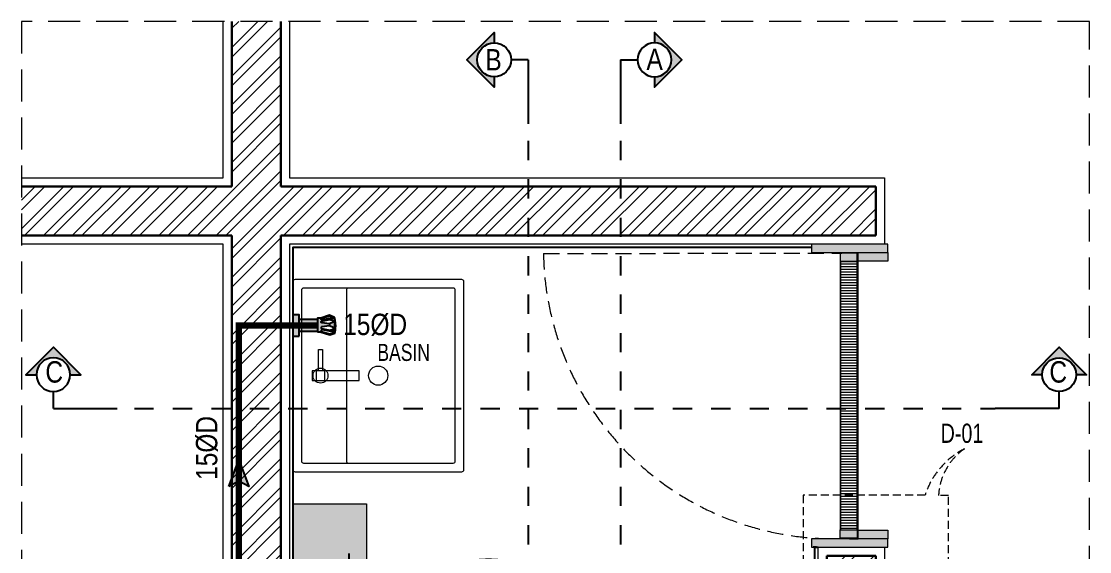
# Model space of a CAD drawing. Header units: inches. Extents: x 899679 to 12882928, y -3363313 to 527800.
# Drawn here: x 981452 to 983952, y 507841 to 509083 of the extents above; entities that cross this region are included whole.
import ezdxf
from ezdxf.enums import TextEntityAlignment as Align

# ---------------------------------------------------------------- set-up
doc = ezdxf.new("R2010")
doc.units = ezdxf.units.IN
doc.header["$LTSCALE"] = 150
for name, pattern in [('Dash', [6, 3, -3]), ('DASHED', [0.75, 0.5, -0.25]), ('HIDDEN', [0.375, 0.25, -0.125])]:
    doc.linetypes.add(name, pattern=pattern)
for name, color, linetype, lineweight in [('46', 46, 'Continuous', 5), ('COLUMN', 5, 'Continuous', 13), ('ELE', 6, 'Continuous', 25), ('ele02', 4, 'Continuous', 9), ('ele03', 147, 'Continuous', 5), ('g-cen-sym', 8, 'Continuous', 25), ('g-cent-sym', 8, 'Continuous', 15), ('g-dot', 8, 'HIDDEN', 9), ('g-ele-02', 8, 'Continuous', 9), ('g-ele-3', 8, 'Continuous', 0), ('g-ele02', 8, 'Continuous', 9), ('g-text', 8, 'Continuous', 9), ('P.FIXTURE-MSA', 8, 'Continuous', 5), ('P_Water Supply Downtake pipe', 3, 'Continuous', 25), ('PLASTER', 3, 'Continuous', 9), ('SHEET', 7, 'Continuous', 13), ('TILE', 8, 'Continuous', 13), ('WALL HATCH-MSA', 251, 'Continuous', 9), ('WALL-MSA', 32, 'Continuous', 30)]:
    doc.layers.add(name, color=color, linetype=linetype, lineweight=lineweight)
for name, color, linetype in [('g-sol250', 8, 'Continuous'), ('P_DOMESTIC GRAVITY PIPE', 3, 'Continuous'), ('P_SANITARY', 7, 'Continuous'), ('R.C.C HATCH-MSA', 250, 'Continuous'), ('TILE SECTION', 152, 'Continuous')]:
    doc.layers.add(name, color=color, linetype=linetype)
doc.styles.add('AR', font='swisscl.ttf')
doc.styles.add('ARIAL', font='swisscl.ttf')
doc.styles.add('arial unicode', font='swisscl.ttf', dxfattribs={"height": 165})
doc.styles.add('PLUMBING TEXT', font='ARIALN.TTF')
doc.styles.add('SWINS', font='swissc.ttf')
doc.dimstyles.new('25', dxfattribs={"dimtxt": 40, "dimasz": 18, "dimexe": 0, "dimexo": 0, "dimgap": 10, "dimtad": 1, "dimdec": 0, "dimzin": 3, "dimdsep": 46, "dimtxsty": 'ARIAL', "dimblk": 'ARCHTICK', "dimcen": 0, "dimclrd": 256, "dimclre": 256, "dimclrt": 256, "dimadec": 0, "dimazin": 0, "dimtfac": 1, "dimtdec": 0, "dimtmove": 1, "dimatfit": 0, "dimfxl": 1, "dimtolj": 1, "dimtzin": 0, "dimlwd": 18, "dimlwe": 5, "dimarcsym": 0})
pattern_1 = [(45, (-980970.6793692259, -530565.7590961446), (-33.67596045400933, 33.67596045400933), []), (45, (-980948.2287192259, -530565.7590961446), (-33.67596045400933, 33.67596045400933), [])]

# ---------------------------------------------------------------- blocks, each defined once
blk = doc.blocks.new('A$C90003454')
at = {"layer": '46'}
for points in [[(61, 43.86744019016623), (61, 83.86744019016623), (41, 83.86744019016623), (41, 43.86744019016623)], [(689, 83.86744019016623), (689, 43.86744019016623), (709, 43.86744019016623), (709, 83.86744019016623)]]:
    blk.add_hatch(color=256, dxfattribs=at).paths.add_polyline_path(points)
at = {"layer": 'g-sol250'}
h = blk.add_hatch(color=256, dxfattribs=at)
h.dxf.hatch_style = 1
h.paths.add_polyline_path([(60, -27.99999954551458), (40, -27.99999954574741), (40, 42.00000045448542), (60, 42.00000045448542)])
h.paths.add_polyline_path([(40, -27.99999954551458), (20, -27.99999954551458), (20, 151.0000004544854), (40, 151.0000004544854)])
h = blk.add_hatch(color=256, dxfattribs=at)
h.dxf.hatch_style = 1
h.paths.add_polyline_path([(710, -27.99999954551458), (690, -27.99999954574741), (690, 42.00000045448542), (710, 42.00000045448542)])
h.paths.add_polyline_path([(730, -27.99999954551458), (710, -27.99999954551458), (710, 151.000000454369), (730, 151.0000004546018)])
at = {"layer": 'g-dot', "linetype": 'HIDDEN'}
blk.add_lwpolyline([(708.0000086771324, 778.1736657531001), (709, 80.0014110840857)], dxfattribs=at)
blk.add_arc((718.4141859840602, 100.0001017961185), 678.2535204022481, 90.87977700367651, 182.8507157516612, dxfattribs=at)
at = {"layer": 'g-ele-02', "ltscale": 750}
for p, q in [((40, 42.00000045448542), (60, 42.00000045448542)), ((40, -27.99999954551458), (40, 38.13397134840488)), ((20, -27.99999954551458), (40, -27.99999954551458))]:
    blk.add_line(p, q, dxfattribs=at)
for points in [[(20, 151.0000004544854), (20, -27.99999954551458), (40, -27.99999954551458), (40, 151.0000004544854)], [(710, 151.0000004544854), (710, -27.99999954551458), (730, -27.99999954551458), (730, 151.0000004544854)], [(40, -27.99999954551458), (40, 42.00000045448542), (60, 42.00000045448542), (60, -27.99999954551458)], [(690, -27.99999954551458), (690, 42.00000045448542), (710, 42.00000045448542), (710, -27.99999954551458)]]:
    blk.add_lwpolyline(points, close=True, dxfattribs=at)
at = {"layer": 'g-ele-3'}
for p, q in [((40, 62.00000045448542), (40, 42.00000045448542)), ((40, 42.00000045448542), (690, 42.00000045448542))]:
    blk.add_line(p, q, dxfattribs=at)
at = {"layer": 'g-ele02'}
for p, q in [((41, 43.86744019016623), (41, 83.86744019016623)), ((41, 83.86744019016623), (61, 83.86744019016623)), ((689, 83.86744019016623), (61, 83.86744019016623)), ((61, 83.86744019016623), (61, 43.86744019016623)), ((689, 82.86744019016623), (61, 82.86744019016623)), ((61, 43.86744019016623), (41, 43.86744019016623)), ((689, 44.86744019016623), (61, 44.86744019016623)), ((689, 43.86744019016623), (61, 43.86744019016623))]:
    blk.add_line(p, q, dxfattribs=at)
blk.add_lwpolyline([(689, 43.86744019016623), (709, 43.86744019016623), (709, 83.86744019016623), (689, 83.86744019016623)], close=True, dxfattribs=at)
at = {"layer": 'TILE'}
for p, q in [((63.95024102553725, 44.86744019016623, 0.0001237426053477542), (63.95024102553725, 82.86744019016623, 0.0001237426053477542)), ((70.20024102553725, 44.86744019016623, 0.0001237426053477542), (70.20024102553725, 82.86744019016623, 0.0001237426053477542)), ((76.45024102553725, 44.86744019016623, 0.0001237426053477542), (76.45024102553725, 82.86744019016623, 0.0001237426053477542)), ((82.70024107769132, 44.86744019016623, 0.0001237426053477542), (82.70024107769132, 82.86744019016623, 0.0001237426053477542)), ((88.95024107769132, 44.86744019016623, 0.0001237426053477542), (88.95024107769132, 82.86744019016623, 0.0001237426053477542)), ((95.20024107769132, 44.86744019016623, 0.0001237426053477542), (95.20024107769132, 82.86744019016623, 0.0001237426053477542)), ((101.4502410776913, 44.86744019016623, 0.0001237426053477542), (101.4502410776913, 82.86744019016623, 0.0001237426053477542)), ((107.7002410776913, 44.86744019016623, 0.0001237426053477542), (107.7002410776913, 82.86744019016623, 0.0001237426053477542)), ((113.9502410776913, 44.86744019016623, 0.0001237426053477542), (113.9502410776913, 82.86744019016623, 0.0001237426053477542)), ((120.2002410776913, 44.86744019016623, 0.0001237426053477542), (120.2002410776913, 82.86744019016623, 0.0001237426053477542)), ((126.4502410776913, 44.86744019016623, 0.0001237426053477542), (126.4502410776913, 82.86744019016623, 0.0001237426053477542)), ((132.7002410776913, 44.86744019016623, 0.0001237426053477542), (132.7002410776913, 82.86744019016623, 0.0001237426053477542)), ((138.9502410776913, 44.86744019016623, 0.0001237426053477542), (138.9502410776913, 82.86744019016623, 0.0001237426053477542)), ((145.2002410776913, 44.86744019016623, 0.0001237426053477542), (145.2002410776913, 82.86744019016623, 0.0001237426053477542)), ((151.4502410776913, 44.86744019016623, 0.0001237426053477542), (151.4502410776913, 82.86744019016623, 0.0001237426053477542)), ((157.7002410776913, 44.86744019016623, 0.0001237426053477542), (157.7002410776913, 82.86744019016623, 0.0001237426053477542)), ((163.9502410776913, 44.86744019016623, 0.0001237426053477542), (163.9502410776913, 82.86744019016623, 0.0001237426053477542)), ((170.2002410776913, 44.86744019016623, 0.0001237426053477542), (170.2002410776913, 82.86744019016623, 0.0001237426053477542)), ((176.4502410776913, 44.86744019016623, 0.0001237426053477542), (176.4502410776913, 82.86744019016623, 0.0001237426053477542)), ((182.7002410776913, 44.86744019016623, 0.0001237426053477542), (182.7002410776913, 82.86744019016623, 0.0001237426053477542)), ((188.9502410776913, 44.86744019016623, 0.0001237426053477542), (188.9502410776913, 82.86744019016623, 0.0001237426053477542)), ((195.2002410776913, 44.86744019016623, 0.0001237426053477542), (195.2002410776913, 82.86744019016623, 0.0001237426053477542)), ((201.4502410776913, 44.86744019016623, 0.0001237426053477542), (201.4502410776913, 82.86744019016623, 0.0001237426053477542)), ((207.7002410776913, 44.86744019016623, 0.0001237426053477542), (207.7002410776913, 82.86744019016623, 0.0001237426053477542)), ((213.9502410776913, 44.86744019016623, 0.0001237426053477542), (213.9502410776913, 82.86744019016623, 0.0001237426053477542)), ((220.2002410776913, 44.86744019016623, 0.0001237426053477542), (220.2002410776913, 82.86744019016623, 0.0001237426053477542)), ((226.4502410776913, 44.86744019016623, 0.0001237426053477542), (226.4502410776913, 82.86744019016623, 0.0001237426053477542)), ((232.7002410776913, 44.86744019016623, 0.0001237426053477542), (232.7002410776913, 82.86744019016623, 0.0001237426053477542)), ((238.9502410776913, 44.86744019016623, 0.0001237426053477542), (238.9502410776913, 82.86744019016623, 0.0001237426053477542)), ((245.2002410776913, 44.86744019016623, 0.0001237426053477542), (245.2002410776913, 82.86744019016623, 0.0001237426053477542)), ((245.2002410776913, 44.86744019016623, 0.0001237426053477542), (245.2002410776913, 82.86744019016623, 0.0001237426053477542)), ((251.4502410776913, 44.86744019016623, 0.0001237426053477542), (251.4502410776913, 82.86744019016623, 0.0001237426053477542)), ((251.4502410776913, 44.86744019016623, 0.0001237426053477542), (251.4502410776913, 82.86744019016623, 0.0001237426053477542)), ((257.7002410776913, 44.86744019016623, 0.0001237426053477542), (257.7002410776913, 82.86744019016623, 0.0001237426053477542)), ((257.7002410776913, 44.86744019016623, 0.0001237426053477542), (257.7002410776913, 82.86744019016623, 0.0001237426053477542)), ((263.9502410776913, 44.86744019016623, 0.0001237426053477542), (263.9502410776913, 82.86744019016623, 0.0001237426053477542)), ((263.9502410776913, 44.86744019016623, 0.0001237426053477542), (263.9502410776913, 82.86744019016623, 0.0001237426053477542)), ((270.2002410776913, 44.86744019016623, 0.0001237426053477542), (270.2002410776913, 82.86744019016623, 0.0001237426053477542)), ((270.2002410776913, 44.86744019016623, 0.0001237426053477542), (270.2002410776913, 82.86744019016623, 0.0001237426053477542)), ((276.4502410776913, 44.86744019016623, 0.0001237426053477542), (276.4502410776913, 82.86744019016623, 0.0001237426053477542)), ((276.4502410776913, 44.86744019016623, 0.0001237426053477542), (276.4502410776913, 82.86744019016623, 0.0001237426053477542)), ((282.7002410776913, 44.86744019016623, 0.0001237426053477542), (282.7002410776913, 82.86744019016623, 0.0001237426053477542)), ((282.7002410776913, 44.86744019016623, 0.0001237426053477542), (282.7002410776913, 82.86744019016623, 0.0001237426053477542)), ((288.9502410776913, 44.86744019016623, 0.0001237426053477542), (288.9502410776913, 82.86744019016623, 0.0001237426053477542)), ((288.9502410776913, 44.86744019016623, 0.0001237426053477542), (288.9502410776913, 82.86744019016623, 0.0001237426053477542)), ((295.2002410776913, 44.86744019016623, 0.0001237426053477542), (295.2002410776913, 82.86744019016623, 0.0001237426053477542)), ((301.4502410776913, 44.86744019016623, 0.0001237426053477542), (301.4502410776913, 82.86744019016623, 0.0001237426053477542)), ((307.7002410776913, 44.86744019016623, 0.0001237426053477542), (307.7002410776913, 82.86744019016623, 0.0001237426053477542)), ((313.9502410776913, 44.86744019016623, 0.0001237426053477542), (313.9502410776913, 82.86744019016623, 0.0001237426053477542)), ((320.2002410776913, 44.86744019016623, 0.0001237426053477542), (320.2002410776913, 82.86744019016623, 0.0001237426053477542)), ((326.4502410776913, 44.86744019016623, 0.0001237426053477542), (326.4502410776913, 82.86744019016623, 0.0001237426053477542)), ((332.7002410776913, 44.86744019016623, 0.0001237426053477542), (332.7002410776913, 82.86744019016623, 0.0001237426053477542)), ((338.9502410776913, 44.86744019016623, 0.0001237426053477542), (338.9502410776913, 82.86744019016623, 0.0001237426053477542)), ((338.9502410255373, 44.86744019016623, 0.0001237426053477542), (338.9502410255373, 82.86744019016623, 0.0001237426053477542)), ((345.2002410776913, 44.86744019016623, 0.0001237426053477542), (345.2002410776913, 82.86744019016623, 0.0001237426053477542)), ((351.4502410776913, 44.86744019016623, 0.0001237426053477542), (351.4502410776913, 82.86744019016623, 0.0001237426053477542)), ((357.7002410776913, 44.86744019016623, 0.0001237426053477542), (357.7002410776913, 82.86744019016623, 0.0001237426053477542)), ((363.9502410776913, 44.86744019016623, 0.0001237426053477542), (363.9502410776913, 82.86744019016623, 0.0001237426053477542)), ((370.2002410776913, 44.86744019016623, 0.0001237426053477542), (370.2002410776913, 82.86744019016623, 0.0001237426053477542)), ((376.4502410776913, 44.86744019016623, 0.0001237426053477542), (376.4502410776913, 82.86744019016623, 0.0001237426053477542)), ((382.7002410776913, 44.86744019016623, 0.0001237426053477542), (382.7002410776913, 82.86744019016623, 0.0001237426053477542)), ((388.9502410776913, 44.86744019016623, 0.0001237426053477542), (388.9502410776913, 82.86744019016623, 0.0001237426053477542)), ((395.2002410776913, 44.86744019016623, 0.0001237426053477542), (395.2002410776913, 82.86744019016623, 0.0001237426053477542)), ((401.4502410776913, 44.86744019016623, 0.0001237426053477542), (401.4502410776913, 82.86744019016623, 0.0001237426053477542)), ((407.7002410776913, 44.86744019016623, 0.0001237426053477542), (407.7002410776913, 82.86744019016623, 0.0001237426053477542)), ((413.9502410776913, 44.86744019016623, 0.0001237426053477542), (413.9502410776913, 82.86744019016623, 0.0001237426053477542)), ((420.2002410776913, 44.86744019016623, 0.0001237426053477542), (420.2002410776913, 82.86744019016623, 0.0001237426053477542)), ((426.4502410776913, 44.86744019016623, 0.0001237426053477542), (426.4502410776913, 82.86744019016623, 0.0001237426053477542)), ((432.7002410776913, 44.86744019016623, 0.0001237426053477542), (432.7002410776913, 82.86744019016623, 0.0001237426053477542)), ((438.9502410776913, 44.86744019016623, 0.0001237426053477542), (438.9502410776913, 82.86744019016623, 0.0001237426053477542)), ((445.2002410776913, 44.86744019016623, 0.0001237426053477542), (445.2002410776913, 82.86744019016623, 0.0001237426053477542)), ((451.4502410776913, 44.86744019016623, 0.0001237426053477542), (451.4502410776913, 82.86744019016623, 0.0001237426053477542)), ((457.7002410776913, 44.86744019016623, 0.0001237426053477542), (457.7002410776913, 82.86744019016623, 0.0001237426053477542)), ((463.9502410776913, 44.86744019016623, 0.0001237426053477542), (463.9502410776913, 82.86744019016623, 0.0001237426053477542)), ((470.2002410776913, 44.86744019016623, 0.0001237426053477542), (470.2002410776913, 82.86744019016623, 0.0001237426053477542)), ((476.4502410776913, 44.86744019016623, 0.0001237426053477542), (476.4502410776913, 82.86744019016623, 0.0001237426053477542)), ((482.7002410776913, 44.86744019016623, 0.0001237426053477542), (482.7002410776913, 82.86744019016623, 0.0001237426053477542)), ((482.7002410888672, 44.86744019016623, 0.0001237426053477542), (482.7002410888672, 82.86744019016623, 0.0001237426053477542)), ((488.9502410776913, 44.86744019016623, 0.0001237426053477542), (488.9502410776913, 82.86744019016623, 0.0001237426053477542)), ((488.9502410888672, 44.86744019016623, 0.0001237426053477542), (488.9502410888672, 82.86744019016623, 0.0001237426053477542)), ((495.2002410776913, 44.86744019016623, 0.0001237426053477542), (495.2002410776913, 82.86744019016623, 0.0001237426053477542)), ((495.2002410888672, 44.86744019016623, 0.0001237426053477542), (495.2002410888672, 82.86744019016623, 0.0001237426053477542)), ((501.4502410776913, 44.86744019016623, 0.0001237426053477542), (501.4502410776913, 82.86744019016623, 0.0001237426053477542)), ((501.4502410888672, 44.86744019016623, 0.0001237426053477542), (501.4502410888672, 82.86744019016623, 0.0001237426053477542)), ((507.7002410776913, 44.86744019016623, 0.0001237426053477542), (507.7002410776913, 82.86744019016623, 0.0001237426053477542)), ((507.7002410888672, 44.86744019016623, 0.0001237426053477542), (507.7002410888672, 82.86744019016623, 0.0001237426053477542)), ((513.9502410776913, 44.86744019016623, 0.0001237426053477542), (513.9502410776913, 82.86744019016623, 0.0001237426053477542)), ((513.9502410888672, 44.86744019016623, 0.0001237426053477542), (513.9502410888672, 82.86744019016623, 0.0001237426053477542)), ((520.2002410776913, 44.86744019016623, 0.0001237426053477542), (520.2002410776913, 82.86744019016623, 0.0001237426053477542)), ((520.2002410888672, 44.86744019016623, 0.0001237426053477542), (520.2002410888672, 82.86744019016623, 0.0001237426053477542)), ((526.4502410776913, 44.86744019016623, 0.0001237426053477542), (526.4502410776913, 82.86744019016623, 0.0001237426053477542)), ((526.4502410888672, 44.86744019016623, 0.0001237426053477542), (526.4502410888672, 82.86744019016623, 0.0001237426053477542)), ((532.7002410888672, 44.86744019016623, 0.0001237426053477542), (532.7002410888672, 82.86744019016623, 0.0001237426053477542)), ((538.9502410888672, 44.86744019016623, 0.0001237426053477542), (538.9502410888672, 82.86744019016623, 0.0001237426053477542)), ((545.2002410888672, 44.86744019016623, 0.0001237426053477542), (545.2002410888672, 82.86744019016623, 0.0001237426053477542)), ((551.4502410888672, 44.86744019016623, 0.0001237426053477542), (551.4502410888672, 82.86744019016623, 0.0001237426053477542)), ((557.7002410888672, 44.86744019016623, 0.0001237426053477542), (557.7002410888672, 82.86744019016623, 0.0001237426053477542)), ((563.9502410888672, 44.86744019016623, 0.0001237426053477542), (563.9502410888672, 82.86744019016623, 0.0001237426053477542)), ((570.2002410888672, 44.86744019016623, 0.0001237426053477542), (570.2002410888672, 82.86744019016623, 0.0001237426053477542)), ((576.4502410888672, 44.86744019016623, 0.0001237426053477542), (576.4502410888672, 82.86744019016623, 0.0001237426053477542)), ((582.7002410888672, 44.86744019016623, 0.0001237426053477542), (582.7002410888672, 82.86744019016623, 0.0001237426053477542)), ((588.9502410888672, 44.86744019016623, 0.0001237426053477542), (588.9502410888672, 82.86744019016623, 0.0001237426053477542)), ((595.2002410888672, 44.86744019016623, 0.0001237426053477542), (595.2002410888672, 82.86744019016623, 0.0001237426053477542)), ((601.4502410888672, 44.86744019016623, 0.0001237426053477542), (601.4502410888672, 82.86744019016623, 0.0001237426053477542)), ((607.7002410888672, 44.86744019016623, 0.0001237426053477542), (607.7002410888672, 82.86744019016623, 0.0001237426053477542)), ((613.9502410888672, 44.86744019016623, 0.0001237426053477542), (613.9502410888672, 82.86744019016623, 0.0001237426053477542)), ((620.2002410888672, 44.86744019016623, 0.0001237426053477542), (620.2002410888672, 82.86744019016623, 0.0001237426053477542)), ((626.4502410888672, 44.86744019016623, 0.0001237426053477542), (626.4502410888672, 82.86744019016623, 0.0001237426053477542)), ((632.7002410888672, 44.86744019016623, 0.0001237426053477542), (632.7002410888672, 82.86744019016623, 0.0001237426053477542)), ((638.9502410888672, 44.86744019016623, 0.0001237426053477542), (638.9502410888672, 82.86744019016623, 0.0001237426053477542)), ((645.2002410888672, 44.86744019016623, 0.0001237426053477542), (645.2002410888672, 82.86744019016623)), ((651.4502410888672, 44.86744019016623, 0.0001237426053477542), (651.4502410888672, 82.86744019016623, 0.0001237426053477542)), ((657.7002410888672, 44.86744019016623, 0.0001237426053477542), (657.7002410888672, 82.86744019016623, 0.0001237426053477542)), ((663.9502410888672, 44.86744019016623, 0.0001237426053477542), (663.9502410888672, 82.86744019016623, 0.0001237426053477542)), ((670.2002410888672, 44.86744019016623, 0.0001237426053477542), (670.2002410888672, 82.86744019016623, 0.0001237426053477542)), ((676.4502410888672, 44.86744019016623, 0.0001237426053477542), (676.4502410888672, 82.86744019016623, 0.0001237426053477542)), ((682.7002410888672, 44.86744019016623, 0.0001237426053477542), (682.7002410888672, 82.86744019016623, 0.0001237426053477542)), ((688.9502410888672, 44.86744019016623, 0.0001237426053477542), (688.9502410888672, 82.86744019016623, 0.0001237426053477542))]:
    blk.add_line(p, q, dxfattribs=at)
at = {"layer": 'TILE SECTION'}
blk.add_line((19.99999997019768, 139.0000004544854, 1.390123540723209e-07), (19.99999997019768, 147.0000004544854, 1.76020270359345e-07), dxfattribs=at)
blk.add_lwpolyline([(28, -27.99999954551458), (28, -28)], dxfattribs=at)
blk = doc.blocks.new('A$Cd9974d17')
at = {"elevation": -2.990973136893025e-06}
blk.add_lwpolyline([(14.51018306124024, -125), (139.5101830612402, -125), (139.5101830612402, 0), (14.51018306124024, 0)], close=True, dxfattribs=at)
blk.add_circle((77.01018305378966, -62.50000000372529, -3.011486838741326e-06), 50)
blk = doc.blocks.new('ewc')
at = {"linetype": 'Continuous'}
for p, q in [((6.000000000021826, 101.599999135622), (158.4000000000451, 152.3999991355522)), ((6.000000000021826, 24.57502629797091), (6.000000000021826, 101.599999135622)), ((158.4000000000451, 101.599999135622), (158.4000000000451, -101.6000008644478)), ((6.000000000021826, -101.6000008644478), (6.000000000021826, -24.57502391314483)), ((6.000000000021826, -101.6000008644478), (158.4000000000451, -152.4000008643779))]:
    blk.add_line(p, q, dxfattribs=at)
for points in [[(14.69999999997526, -15.87502045519068), (2.18279e-11, -30.5750262979127), (2.18279e-11, 30.57502629797091), (14.69999999997526, 15.87502629801747)], [(14.69999999997526, 9.524999135552207), (35.09999999999855, 9.524999135552207), (35.09999999999855, -9.52500086449436), (14.69999999997526, -9.52500086449436)]]:
    blk.add_lwpolyline(points, close=True, dxfattribs=at)
for centre, radius, start, end in [((334.6003760970416, -151.6075776776415), 351.3777508359386, 30.46294972132546, 120.0965059132994), ((350.166366009762, -145.4049900448299), 312.7060038516717, 39.84628294043039, 127.8249367280076), ((532.3713892993037, -8.644419722e-07), 79.81336324384073, 316.4848892072429, 43.51511079275708), ((539.3991887490483, 0.0005310428678058), 101.6, 344.8605283250158, 15.13947077070725), ((334.6003760970416, 151.607575948874), 351.3777508359386, 239.9034940867005, 329.5370502786747), ((350.166366009762, 145.4049883160623), 312.7060038516717, 232.1750632719923, 320.1537170595696)]:
    blk.add_arc(centre, radius, start, end, dxfattribs=at)
blk = doc.blocks.new('TAP-1')
for p, q in [((9.525013580918312, -44.44999999995343), (28.57501366082579, -44.44999999995343)), ((28.57501366082579, -44.44999999995343), (28.57501366082579, -50.80000000004657)), ((9.525013580918312, -50.80000000004657), (28.57501366082579, -50.80000000004657))]:
    blk.add_line(p, q)
for points in [[(-9.52499020472169, -25.40001328103244), (-34.92501358129084, 0), (34.92501358129084, 0), (9.525013580918312, -25.40002716239542)], [(-9.524986418895423, -44.44999999995343), (-28.5749864988029, -44.44999999995343), (-28.5749864988029, -50.80000000004657), (-9.524986418895423, -50.80000000004657)]]:
    blk.add_lwpolyline(points)
blk.add_lwpolyline([(9.525013580918312, -25.40000000002328), (9.525013580918312, -50.80000000004657), (-9.524986418895423, -50.80000000004657), (-9.524986418895423, -25.40000000002328)], close=True)
blk = doc.blocks.new('G$CDDA0B9F1')
for p, q in [((-400, 220), (-400, -220)), ((-5, 225), (-395, 225)), ((-130, 205), (-375, 205)), ((-25, 205), (-130, 205)), ((0, -220), (0, 220)), ((-380, 200), (-380, -200)), ((-125, -200), (-125, 200)), ((-20, -200), (-20, 200)), ((-395, -225), (-5, -225)), ((-375, -205), (-130, -205)), ((-130, -205), (-25, -205))]:
    blk.add_line(p, q)
at = {"elevation": 0.003664417343984999}
blk.add_lwpolyline([(-155.0000000372529, -11.39126687496901), (-44.9999999627471, -11.39126687496901), (-44.9999999627471, 11.39126687124372), (-155.0000000372529, 11.39126687124372)], close=True, dxfattribs=at)
for points in [[(-74.49908548593521, -11.39230860024691), (-54.49908552318811, -11.39230860024691), (-54.49908552318811, 11.39022514596581), (-74.49908548593521, 11.39022514596581)], [(-59.49908550456166, -11.39230860024691), (-59.49908550456166, -61.39230860024691), (-69.49908550456166, -61.39230860024691), (-69.49908550456166, -11.39230860024691)]]:
    blk.add_lwpolyline(points, close=True)
for centre, radius in [((-199.5, 0), 22.5), ((-64.5, 0), 17.5)]:
    blk.add_circle(centre, radius)
for centre, radius, start, end in [((-394.9999999999999, 220.0000000002327), 5.000000000000085, 90.00000000000131, 179.999999999999), ((-5, 220.0000000002328), 5, 0, 90), ((-374.9999999999999, 200.0000000002327), 5.000000000000085, 90.00000000000131, 179.999999999999), ((-130, 200.0000000002328), 5, 0, 90), ((-25, 200.0000000002328), 5, 0, 90), ((-375.0000000000001, -200.0000000000001), 4.999999999999943, 179.9999999999993, 270.0000000000007), ((-130, -200), 5, 270, 0), ((-25, -200), 5, 270, 0), ((-395.0000000000001, -220.0000000000001), 4.999999999999943, 179.9999999999993, 270.0000000000007), ((-5, -220), 5, 270, 0)]:
    blk.add_arc(centre, radius, start, end)
blk = doc.blocks.new('A$C9f60bd39')
for p, q in [((-25.00005471240729, 99.99999316036701), (-62.28428161423653, 159.5359041057527)), ((60.56100777816027, 159.7277266159654), (25.00002735946327, 99.99999316036701)), ((25.00002735946327, 99.99999316036701), (-25.00005471240729, 99.99999316036701)), ((12.50000684056431, 99.99999316036701), (-12.50003419537097, 99.99999316036701))]:
    blk.add_line(p, q)
blk.add_lwpolyline([(-12.50003419537097, 99.99999316036701), (-12.50002051796764, 0), (12.50002051796764, 0), (12.50000684056431, 99.99999316036701)], close=True)
blk.add_arc((-0.7608264302834868, 95.07164785638452), 89.11103114370214, 46.51608762641337, 133.6628466995608)
blk = doc.blocks.new('sec')
at = {"layer": 'g-cen-sym'}
h = blk.add_hatch(color=256, dxfattribs=at)
h.paths.add_polyline_path([(2.73e-14, 537.5273218287452), (-107.956475941309, 429.5708458874361), (-107.956475941309, 399.1607016395453, -0.2062306983916904), (2.730000000001706e-14, 445.6665243379758, -0.4142135623730596), (148.5555081145527, 297.1110162260618), (240.4163056053222, 297.1110162260618)])
h.paths.add_polyline_path([(-107.956475941309, 399.1607016395454), (-107.956475941309, 429.5708458874361), (-138.1869732997017, 399.3403485290693), (-138.1869732997017, 351.6371512499004, -0.09565303018648871)])
h.paths.add_polyline_path([(-138.1869732997017, 399.3403485290693), (-168.4174706606815, 369.1098511680636), (-168.4174706606815, 297.1110162260618), (-148.5555081119139, 297.1110162260618, -0.09423427136048851), (-138.1869732997017, 351.6371512499004)])
h.paths.add_polyline_path([(-168.4174706580426, 369.1098511680636), (-204.6941080129084, 332.8332138158367), (-204.6941080129084, 297.1110162260618), (-168.4174706606815, 297.1110162260618)])
h.paths.add_polyline_path([(-204.6941080129084, 332.8332138158367), (-240.4163056027092, 297.1110162260618), (-204.6941080129084, 297.1110162260618)])
for q in [(2.73e-14, 148.5555081130354), (-561.6378324203346, 0)]:
    blk.add_line((0, 0), q, dxfattribs=at)
blk.add_lwpolyline([(-148.5555081119139, 297.1110162260618), (-240.4163056027092, 297.1110162260618), (2.73e-14, 537.5273218287452), (240.4163056053222, 297.1110162260618), (148.5555081145527, 297.1110162260618)], dxfattribs=at)
blk.add_circle((2.73e-14, 297.1110162260618), 148.5555081130354, dxfattribs=at)
blk = doc.blocks.new('_ArchTick')
at = {"color": 0, "linetype": 'ByBlock', "const_width": 0.15}
blk.add_lwpolyline([(-0.5, -0.5), (0.5, 0.5)], dxfattribs=at)
blk = doc.blocks.new('ARR')
at = {"ltscale": 0.025}
h = blk.add_hatch(color=256, dxfattribs=at)
edge = h.paths.add_edge_path()
edge.add_line((248.5438484465703, 93.94263017456979), (-2.328306436538696e-08, -1.164153218269348e-08))
edge.add_line((0, 0), (248.5438484698534, -93.94263018621132))
edge.add_line((248.5438484465703, -93.94263019785285), (199.9999999767169, -1.164153218269348e-08))
edge.add_line((200, 0), (248.5438484698534, 93.94263018621132))
at = {"color": 7, "linetype": 'Continuous', "ltscale": 0.025}
blk.add_lwpolyline([(248.5438484465703, 93.94263017456979), (0, 0), (248.5438484465703, -93.94263019785285), (200, 0)], close=True, dxfattribs=at)
blk = doc.blocks.new('AC')
at = {"layer": 'P_SANITARY', "ltscale": 10}
h = blk.add_hatch(color=7, dxfattribs=at)
h.set_gradient(color1=(242, 244, 241), color2=(118, 137, 108), rotation=90.00000000000003, one_color=1, tint=0.4799999892711639, name='INVCYLINDER')
h.paths.add_polyline_path([(-4.656613e-10, -24.99945513007697), (14.31408783327788, -24.99945513007697), (14.31408783327788, 0.0021237677428871), (4.656613e-10, 0.0021237677428871)])
h.paths.add_polyline_path([(4.656613e-10, 0.0021237677428871), (14.31408783327788, 0.0021237677428871), (14.31408783327788, 24.99945513007697), (4.656613e-10, 24.99945513007697)])
h = blk.add_hatch(color=7, dxfattribs=at)
h.set_gradient(color1=(242, 244, 241), color2=(118, 137, 108), rotation=90.00000000000003, one_color=1, tint=0.4799999892711639, name='INVCYLINDER')
h.paths.add_polyline_path([(14.31408783327788, 13.41977291507646), (14.31408783327788, -13.41977291542571), (57.60630970122293, -13.41977291542571), (57.60630970122293, 13.41977291507646)])
h = blk.add_hatch(color=7, dxfattribs=at)
h.set_gradient(color1=(242, 244, 241), color2=(118, 137, 108), rotation=90.00000000000003, one_color=1, tint=0.4799999892711639, name='INVCYLINDER')
h.paths.add_polyline_path([(99.97194769605996, 0.0021237677428871), (99.75558331026696, 5.541051914216949), (98.98042425839228, 12.12990388472099), (97.43010615045205, 18.81565072957892), (85.75427288375795, 24.33865900163073), (65.55169001407921, 17.31378006224986), (57.60630970122293, 17.31378006224986), (57.60630970122293, 0.0021237677428871)])
h.paths.add_polyline_path([(93.79654807783665, 7.188264906522818), (85.8996152053587, 3.748496603569946), (67.44114020932466, 5.734841684112324), (66.90821835957468, 6.170868652523495), (65.98771698214114, 7.236712351324968), (65.69703233521432, 8.641688137548044), (66.13305930374189, 9.319952312391253), (67.05356068117544, 9.949769043014383), (86.04495752719228, 13.53487967140972), (94.3294699306134, 11.35474482947029), (94.66860201442614, 10.87027041637338), (95.24997130408882, 9.90132159856148), (95.24997130408882, 8.593240693211554), (94.76549689564851, 7.866529082297347)], flags=16)
h.paths.add_polyline_path([(92.92449414101429, 16.05414660158567), (85.65737800276837, 16.29638379998505), (69.0399057616014, 13.14730014000088), (68.79766855482012, 13.14730014000088), (68.31319414637983, 13.29264246521052), (66.85977091919631, 13.72866943362169), (66.2784016295336, 14.16469640168361), (65.98771698214114, 14.84296057687607), (66.13305930374189, 15.61811963282525), (66.90821835957468, 16.63551588740665), (85.8996152053587, 22.40076135809069), (94.52325969329105, 19.49391490395646), (94.66860201442614, 19.00944049900863), (94.76549689564851, 18.04049168131314), (94.3294699306134, 16.92620053049177)], flags=16)
h = blk.add_hatch(color=7, dxfattribs=at)
h.set_gradient(color1=(242, 244, 241), color2=(118, 137, 108), rotation=90.00000000000003, one_color=1, tint=0.4799999892711639, name='INVCYLINDER')
h.paths.add_polyline_path([(86.04495752719228, -11.02797287900466), (67.05356068117544, -7.491309694829396), (66.13305930374189, -6.813045520219017), (65.69703233521432, -6.183228789246641), (65.98771698214114, -4.778253003023564), (66.90821835957468, -3.712409303872847), (67.44114020932466, -3.27638233557809), (86.04495752719228, -1.323225663392803), (86.04495752719228, 0.0021237677428871), (57.60630970122293, 0.0021237677428871), (57.60630970122293, -14.90376815770287), (63.71068725921213, -14.90376815770287), (86.04495752719228, -22.1708842960652), (86.04495752719228, -19.84486277902033), (85.8996152053587, -19.89385457290335), (66.90821835957468, -14.17705653852317), (66.13305930374189, -13.15966028417461), (65.98771698214114, -12.38450122880749), (66.2784016295336, -11.70623705349862), (66.85977091919631, -11.27021008520387), (68.31319414637983, -10.83418311714194), (68.79766855482012, -10.68884079880081), (69.0399057616014, -10.68884079880081), (85.65737800276837, -13.83792445936706), (92.92449414101429, -13.5956872528186), (94.3294699306134, -14.46774118964095), (94.76549689564851, -15.53358488855883), (94.66860201442614, -16.59942858759314), (94.52325969329105, -16.98700811923481), (86.04495752719228, -19.84486277902033), (86.04495752719228, -22.1708842960652), (98.30216008354908, -17.81061461230273), (98.3990549684968, -17.56837740517221), (98.44750240910801, -16.93856067466549), (98.88352937740272, -14.61308350763284), (99.41645122691988, -10.93107799778227), (99.85247819544749, -6.183228789246641), (99.99782052054071, -0.6602205247618258), (99.97194769605996, 0.0021237677428871), (86.04495752719228, 0.0021237677428871), (86.04495752719228, -1.400901647866701), (93.79654807783665, -4.72980555833783), (94.76549689564851, -5.359622288960961), (95.24997130408882, -6.086333908024244), (95.24997130408882, -7.394414813490582), (94.66860201442614, -8.411811068304813), (94.3294699306134, -8.847838036250321)])
at = {"layer": 'P_SANITARY', "color": 7}
blk.add_line((57.60630970122293, 17.31378006224986), (57.60630970122293, -14.90376815770287), dxfattribs=at)
at = {"layer": 'P_SANITARY', "ltscale": 10}
blk.add_lwpolyline([(14.31408783327788, -24.99945513007697), (14.31408783327788, 24.99945513007697), (4.656613e-10, 24.99945513007697), (-4.656613e-10, -24.99945513007697)], close=True, dxfattribs=at)
for points in [[(57.60630970122293, 13.41977291507646), (14.31408783327788, 13.41977291507646)], [(14.31408783327788, -13.41977291542571), (57.60630970122293, -13.41977291542571)]]:
    blk.add_lwpolyline(points, dxfattribs=at)
at = {"layer": 'P_SANITARY', "color": 7}
for points in [[(57.60630970122293, -14.90376815770287), (63.71068725921213, -14.90376815770287), (86.04495752719228, -22.1708842960652), (98.30216008354908, -17.81061461230273), (98.3990549684968, -17.56837740517221), (98.44750240910801, -16.93856067466549), (98.88352937740272, -14.61308350763284), (99.41645122691988, -10.93107799778227), (99.85247819544749, -6.183228789246641), (99.99782052054071, -0.6602205247618258), (99.75558331026696, 5.541051914216949), (98.98042425839228, 12.12990388472099), (97.43010615045205, 18.81565072957892), (85.75427288375795, 24.33865900163073), (65.55169001407921, 17.31378006224986), (57.60630970122293, 17.31378006224986), (57.60630970122293, -14.90376815770287)], [(86.04495752719228, 13.53487967140972), (94.3294699306134, 11.35474482947029), (94.66860201442614, 10.87027041637338), (95.24997130408882, 9.90132159856148), (95.24997130408882, 8.593240693211554), (94.76549689564851, 7.866529082297347), (93.79654807783665, 7.188264906522818), (85.8996152053587, 3.748496603569946), (67.44114020932466, 5.734841684112324), (66.90821835957468, 6.170868652523495), (65.98771698214114, 7.236712351324968), (65.69703233521432, 8.641688137548044), (66.13305930374189, 9.319952312391253), (67.05356068117544, 9.949769043014383), (86.04495752719228, 13.53487967140972)], [(85.8996152053587, 22.40076135809069), (94.52325969329105, 19.49391490395646), (94.66860201442614, 19.00944049900863), (94.76549689564851, 18.04049168131314), (94.3294699306134, 16.92620053049177), (92.92449414101429, 16.05414660158567), (85.65737800276837, 16.29638379998505), (69.0399057616014, 13.14730014000088), (68.79766855482012, 13.14730014000088), (68.31319414637983, 13.29264246521052), (66.85977091919631, 13.72866943362169), (66.2784016295336, 14.16469640168361), (65.98771698214114, 14.84296057687607), (66.13305930374189, 15.61811963282525), (66.90821835957468, 16.63551588740665), (85.8996152053587, 22.40076135809069)], [(86.04495752719228, 22.93368320795707), (86.04495752719228, 24.19331667607185)], [(86.04495752719228, 13.72866943362169), (86.04495752719228, 17.16843773680739)], [(86.04495752719228, -1.290037255384959), (86.04495752719228, 3.457811960834078)], [(97.67234335327522, -17.76216717495117), (97.67234335327522, 17.36222750635352)], [(86.04495752719228, -11.02797287900466), (94.3294699306134, -8.847838036250321), (94.66860201442614, -8.411811068304813), (95.24997130408882, -7.394414813490582), (95.24997130408882, -6.086333908024244), (94.76549689564851, -5.359622288960961), (93.79654807783665, -4.72980555833783), (85.8996152053587, -1.338484699954278), (67.44114020932466, -3.27638233557809), (66.90821835957468, -3.712409303872847), (65.98771698214114, -4.778253003023564), (65.69703233521432, -6.183228789246641), (66.13305930374189, -6.813045520219017), (67.05356068117544, -7.491309694829396), (86.04495752719228, -11.02797287900466)], [(85.8996152053587, -19.89385457290335), (94.52325969329105, -16.98700811923481), (94.66860201442614, -16.59942858759314), (94.76549689564851, -15.53358488855883), (94.3294699306134, -14.46774118964095), (92.92449414101429, -13.5956872528186), (85.65737800276837, -13.83792445936706), (69.0399057616014, -10.68884079880081), (68.79766855482012, -10.68884079880081), (68.31319414637983, -10.83418311714194), (66.85977091919631, -11.27021008520387), (66.2784016295336, -11.70623705349862), (65.98771698214114, -12.38450122880749), (66.13305930374189, -13.15966028417461), (66.90821835957468, -14.17705653852317), (85.8996152053587, -19.89385457290335)], [(86.04495752719228, -13.5956872528186), (86.04495752719228, -11.02797287900466)], [(86.04495752719228, -22.0739894148428), (86.04495752719228, -19.94230200944002)]]:
    blk.add_lwpolyline(points, dxfattribs=at)
blk = doc.blocks.new('G$CBB33CCED')
at = {"layer": 'g-sol250'}
h = blk.add_hatch(color=251, dxfattribs=at)
h.dxf.hatch_style = 1
h.paths.add_polyline_path([(-1691.999999366817, 1475.682426718064), (-1691.999999366817, 2075.682426717598), (-1864.499999999534, 2075.682426717598), (-1864.499999999534, 1475.682426718064)])
h = blk.add_hatch(color=251, dxfattribs=at)
h.dxf.hatch_style = 1
h.paths.add_polyline_path([(-1540.349998702412, 610.7838569082087), (-1560.349998702412, 610.7838569082087), (-1560.349998702412, 439.7824379368685), (-1540.349998702412, 439.7824379368685)])
h = blk.add_hatch(color=251, dxfattribs=at)
h.dxf.hatch_style = 1
h.paths.add_polyline_path([(-960.3499987020623, 610.7824156357674), (-980.3499987020623, 610.7824156357674), (-980.3499987020623, 439.782415675465), (-960.3499987020623, 439.782415675465)])
at = {"layer": 'R.C.C HATCH-MSA'}
h = blk.add_hatch(color=251, dxfattribs=at)
h.dxf.hatch_style = 1
h.paths.add_polyline_path([(-710.3499987020623, 697.7824267848628), (-940.3499987020623, 697.7824267848628), (-940.3499987020623, 102.0041043454548), (-710.3499987020623, 102.0041043454548)])
at = {"layer": 'WALL HATCH-MSA'}
h = blk.add_hatch(dxfattribs=at)
h.set_pattern_fill('ANSI32', color=251, scale=5)
h.set_pattern_definition(pattern_1)
h.paths.add_polyline_path([(-1892.499999999651, 3205.367659738869), (-2007.499999233754, 3205.367659738869), (-2007.499999233754, 2818.682426717598), (-2499.999999999884, 2818.682426717714), (-2499.999999999651, 2703.682426717482), (-2007.499999233754, 2703.682426717598), (-2007.499999233754, 582.7824267847463), (-2309.649999898858, 582.7824267847463), (-2309.649999898858, 467.7824267847463), (-1590.34999933443, 467.7824267847463), (-1590.34999933443, 582.7824267847463), (-1892.499999999534, 582.7824267847463), (-1892.499999999534, 2703.682426717598), (-499.9999999995343, 2703.682426717714), (-499.9999999995343, 2818.682426717714), (-1892.499999999534, 2818.682426717598)])
h = blk.add_hatch(dxfattribs=at)
h.set_pattern_fill('ANSI32', color=251, scale=5)
h.set_pattern_definition(pattern_1)
h.paths.add_polyline_path([(-499.9999999995343, 1953.682426717714), (-614.9999999995343, 1953.682426717714), (-614.9999999995343, 697.7824267848628), (-710.3499987020623, 697.7824267848628), (-710.3499987020623, 467.7824267848628), (4.656612873077393e-10, 467.7824267848628), (4.656612873077393e-10, 582.7824267848628), (-499.9999999995343, 582.7824267848628)])
at = {"layer": 'COLUMN', "color": 251}
blk.add_lwpolyline([(-940.3499987020623, 102.0041043454548), (-940.3499987020623, 697.7824267848628), (-710.3499987020623, 697.7824267848628), (-710.3499987020623, 102.0041043454548)], dxfattribs=at)
at = {"layer": 'ELE', "color": 251, "elevation": -0.3206779379751635}
for points in [[(-1258.796521050623, 525.7068094834685), (-1357.496824471047, 509.8014721646905, -1), (-1357.496824471047, 544.5529677942395), (-1258.796521050623, 528.6476304754615)], [(-1241.558964533499, 525.7068094834685), (-1142.858661113074, 509.8014721646905, 1), (-1142.858661113074, 544.5529677942395), (-1241.558964533499, 528.6476304754615)]]:
    blk.add_lwpolyline(points, format="xyb", dxfattribs=at)
at = {"layer": 'ELE', "color": 251}
for points, elevation in [([(-1258.813282552292, 537.2068205769174), (-1258.813282552292, 540.0492864544503), (-1241.575726035167, 540.0492864544503), (-1241.575726035167, 537.2068205769174)], 1.876113437482326e-08), ([(-1258.796521050623, 525.7068094834685), (-1258.796521050623, 528.5492753610015), (-1241.558964533499, 528.5492753610015), (-1241.558964533499, 525.7068094834685)], 2.075567135484443e-08)]:
    blk.add_lwpolyline(points, close=True, dxfattribs=dict(at, elevation=elevation))
at = {"layer": 'ele02', "color": 251}
for points, elevation in [([(-1540.349998702412, 545.2824267847463), (-1515.349998702412, 545.2824267847463), (-1515.349998702412, 505.2824267847463), (-1540.349998702412, 505.2824267847463)], 1.876113437482326e-08), ([(-1535.349995692377, 540.2824237747118), (-1520.350001712446, 540.2824237747118), (-1520.350001712446, 510.2824297947809), (-1535.349995692377, 510.2824297947809)], 1.876113437482326e-08), ([(-1005.349998702062, 545.2824045214802), (-980.3499987020623, 545.2824045214802), (-980.3499987020623, 505.2824045214802), (-1005.349998702062, 505.2824045214802)], 2.075567135484443e-08), ([(-1000.349995692028, 540.2824015114456), (-985.3500017120969, 540.2824015114456), (-985.3500017120969, 510.2824075315148), (-1000.349995692028, 510.2824075315148)], 2.075567135484443e-08)]:
    blk.add_lwpolyline(points, close=True, dxfattribs=dict(at, elevation=elevation))
at = {"layer": 'ele03', "color": 251}
for p, q in [((-980.3667602037312, 610.7824155929266, 1.876113437482326e-08), (-1540.36676020408, 610.7824378560763, 1.876113437482326e-08)), ((-980.3499987020623, 610.7824156357674, 1.876113437482326e-08), (-1540.349998702412, 610.7824378989171, 1.876113437482326e-08)), ((-1005.349998702062, 545.2824154449627, 1.876113437482326e-08), (-1515.349998702412, 545.2824341347441, 1.876113437482326e-08)), ((-1005.349998702062, 540.2824122356251, 1.876113437482326e-08), (-1515.349998702412, 540.2824313100427, 1.876113437482326e-08)), ((-1005.349998702062, 510.2824184549972, 1.876113437482326e-08), (-1515.349998702412, 510.2824373282492, 1.876113437482326e-08)), ((-1005.349998702062, 505.2824153965339, 1.876113437482326e-08), (-1515.349998702412, 505.2824267884716, 1.876113437482326e-08)), ((-980.3499987020623, 439.782415675465, 1.876113437482326e-08), (-1540.349998702412, 439.7824379368685, 1.876113437482326e-08))]:
    blk.add_line(p, q, dxfattribs=at)
at = {"layer": 'g-cen-sym', "color": 251, "linetype": 'Dash', "lineweight": -3, "ltscale": 0.1}
for p, q in [((-1314.165876901359, 3015.45441129501), (-1314.165876901359, 308.3000940622296)), ((-1097.54177732137, 3015.45441129501), (-1097.54177732137, 308.3000940622296)), ((-2325.413496799651, 2298.668692112784), (-221.1661000185413, 2298.668692112784)), ((-2325.413496799651, 1627.456356216571), (-221.1661000185413, 1627.456356216571))]:
    blk.add_line(p, q, dxfattribs=at)
at = {"layer": 'g-cent-sym', "color": 251, "linetype": 'HIDDEN', "ltscale": 0.5, "elevation": 1.00000003677692}
blk.add_lwpolyline([(-670.1878734302009, 2095.460654952913), (-670.4913490078179, 1819.779087381787), (-330.6814279089449, 1819.592052786495), (-330.3779523313278, 2095.273620357621), (-353.5192796535557, 2095.299094776274, -0.2302943893148561), (-292.9782960914308, 2204.185835015378, 0.1998407302499385), (-385.2053152209846, 2095.333975374349)], format="xyb", close=True, dxfattribs=at)
at = {"layer": 'g-ele-02', "color": 251, "linetype": 'Continuous', "elevation": 1.876113437482326e-08}
for points in [[(-1540.349998702412, 610.7824156326242), (-1560.349998702412, 610.7824156326242), (-1560.349998702412, 439.7824379368685), (-1540.349998702412, 439.7824379368685)], [(-960.349998701713, 610.7824156357674), (-980.349998701713, 610.7824156357674), (-980.3499987020623, 439.782415675465), (-960.3499987020623, 439.782415675465)]]:
    blk.add_lwpolyline(points, close=True, dxfattribs=at)
at = {"layer": 'P.FIXTURE-MSA', "color": 251, "elevation": 1.876113437482326e-08}
blk.add_lwpolyline([(-1864.499999999534, 2075.682426717598), (-1691.937499367166, 2075.682426717598), (-1691.937499367166, 1475.682426718064), (-1864.499999999534, 1475.682426718064)], close=True, dxfattribs=at)
at = {"layer": 'PLASTER', "color": 251, "elevation": 1.876113437482326e-08}
for points in [[(-2499.999999999534, 2838.682426717714), (-2027.499999233754, 2838.682426717598), (-2027.499999233754, 3205.367659738869)], [(-1872.499999999534, 3205.367659738869), (-1872.499999999534, 2838.682426717598), (-479.9999999995343, 2838.682426717714), (-479.9999999995343, 2683.682426717714), (-1872.499999999534, 2683.682426717598), (-1872.499999999534, 602.7824267847463), (-1560.349998702412, 602.7824267847463), (-1560.349998702412, 447.7824267847463), (-2329.649999898858, 447.7824267847463), (-2329.649999898858, 602.7824267847463), (-2027.499999233754, 602.7824267847463), (-2027.499999233754, 2683.682426717598), (-2499.999999999534, 2683.682426717714)], [(-960.3499987020623, 102.0041043454548), (-960.3499987020623, 717.7824267848628), (-710.3499987020623, 717.7824267848628), (-634.9999999995343, 717.7824267848628), (-634.9999999995343, 1973.682426717714), (-479.9999999995343, 1973.682426717714), (-479.9999999995343, 602.7824267848628), (4.656612873077393e-10, 602.7824267848628)], [(4.656612873077393e-10, 447.7824267848628), (-690.3499987020623, 447.7824267848628), (-690.3499987020623, 102.0041043454548)]]:
    blk.add_lwpolyline(points, dxfattribs=at)
at = {"layer": 'SHEET', "color": 251, "linetype": 'HIDDEN', "ltscale": 2}
for points in [[(-2499.999999999534, 102.0041043454548), (4.656612873077393e-10, 102.0041043454548), (4.656612873077393e-10, 3205.367659738869), (-2499.999999999534, 3205.367659738869)], [(0, 102.0041043454548), (-2500, 102.0041043454548), (-2500, 0), (0, 0)]]:
    blk.add_lwpolyline(points, close=True, dxfattribs=at)
at = {"layer": 'TILE SECTION', "color": 251, "elevation": 1.876113437482326e-08}
for points in [[(-650.9999999995343, 2675.682426717598), (-1864.499999999534, 2675.682426717598), (-1864.499999999534, 610.7824267847463), (-1560.349998702412, 610.7824267847463), (-1560.349998702412, 602.7824267847463)], [(-968.3499987020623, 610.7824156357674), (-968.3499987020623, 725.7824267848628), (-710.3499987020623, 725.7824267848628), (-642.9999999995343, 725.7824267848628), (-642.9999999995343, 1973.682426717714), (-634.9999999995343, 1973.682426717714)]]:
    blk.add_lwpolyline(points, dxfattribs=at)
at = {"layer": 'WALL-MSA', "color": 251}
for p, q in [((-2007.499999233754, 3205.367659738869), (-2007.499999233754, 2818.682426717598)), ((-1892.499999999534, 3205.367659738869), (-1892.499999999534, 2818.682426717598)), ((-2007.499999233754, 2818.682426717598), (-2499.999999999534, 2818.682426717714)), ((-1892.499999999534, 2818.682426717598), (-499.9999999995343, 2818.682426717714)), ((-499.9999999995343, 2703.682426717714), (-499.9999999995343, 2818.682426717714)), ((-2007.499999233754, 2703.682426717598), (-2499.999999999534, 2703.682426717714)), ((-2007.499999233754, 2703.682426717598), (-2007.499999233754, 582.7824267847463)), ((-1892.499999999534, 2703.682426717598), (-1892.499999999534, 582.7824267847463)), ((-1892.499999999534, 2703.682426717598), (-499.9999999995343, 2703.682426717714)), ((-614.9999999995343, 1953.682426717714), (-499.9999999995343, 1953.682426717714)), ((-614.9999999995343, 697.7824267848628), (-614.9999999995343, 1953.682426717714)), ((-499.9999999995343, 582.7824267848628), (-499.9999999995343, 1953.682426717714)), ((-710.3499987020623, 697.7824267848628), (-614.9999999995343, 697.7824267848628)), ((-2007.499999233754, 582.7824267847463), (-2309.649999898858, 582.7824267847463)), ((-2309.649999898858, 582.7824267847463), (-2309.649999898858, 467.7824267847463)), ((-1892.499999999534, 582.7824267847463), (-1580.349998702412, 582.7824267847463)), ((-1580.349998702412, 582.7824267847463), (-1580.349998702412, 467.7824267847463)), ((-499.9999999995343, 582.7824267848628), (4.656612873077393e-10, 582.7824267848628)), ((-1580.349998702412, 467.7824267847463), (-2309.649999898858, 467.7824267847463)), ((-710.3499987020623, 467.7824267848628), (4.656612873077393e-10, 467.7824267848628))]:
    blk.add_line(p, q, dxfattribs=at)
at = {"layer": 'g-cen-sym', "color": 251, "linetype": 'Dash', "lineweight": -3, "ltscale": 0.1, "yscale": 0.2666666667908428, "zscale": 0.2666666667908428}
for p, xscale, rotation in [((-1314.165879202657, 3115.224500010023), 0.2666666667908428, 90.00000088045216), ((-1097.541775020072, 3115.224500010023), -0.2666666667908428, 269.9999991195479), ((-2425.183585514664, 2298.668694414082), -0.2666666667908428, 359.9999991195479), ((-2425.183585514664, 1627.456353915273), 0.2666666667908428, 180.0000008804521), ((-71.39601130352821, 1627.456353915273), -0.2666666667908428, 180), ((-1314.165879202657, 193.9271947353845), -0.2666666667908428, 89.99999999999999), ((-1097.541775020072, 193.9271947353845), 0.2666666667908428, 270)]:
    blk.add_blockref('sec', p, dxfattribs=dict(at, xscale=xscale, rotation=rotation))
at = {"layer": 'g-cen-sym', "color": 251, "linetype": 'Dash', "lineweight": -3, "ltscale": 0.1, "xscale": 0.2666666667908428, "yscale": 0.2666666667908428, "zscale": 0.2666666667908428}
blk.add_blockref('sec', (-71.39601130352821, 2298.668694414082), dxfattribs=at)
at = {"layer": 'g-dot', "color": 251, "ltscale": 0.2, "rotation": 90.00000000000001}
blk.add_blockref('A$C90003454', (-499.9999995450489, 1953.682426717714, 1.880951123289828e-08), dxfattribs=at)
at = {"layer": 'P.FIXTURE-MSA', "color": 251}
for name, p, rotation in [('G$CDDA0B9F1', (-1864.4375, 2375.682426717598, 1.876113437482326e-08), 180), ('TAP-1', (-1691.937499367166, 1550.294139589649, -1.876113393837239e-08), 90.00000000000007)]:
    blk.add_blockref(name, p, dxfattribs=dict(at, rotation=rotation))
at = {"layer": 'P.FIXTURE-MSA', "color": 251, "xscale": -0.8580354073040002, "yscale": 0.8580354073040002, "zscale": 0.8580354073040002, "rotation": 180}
blk.add_blockref('ewc', (-1691.937499367166, 1775.294140710728, -1.876113138906276e-08), dxfattribs=at)
at = {"layer": 'P.FIXTURE-MSA', "color": 251, "xscale": -1}
for name, p, rotation in [('TAP-1', (-1864.500000000698, 1850.682426717831, 1.876113437482326e-08), 89.99999999999991), ('TAP-1', (-1864.49999999837, 1700.682426717831, 1.876113437482326e-08), 89.99999999999991), ('A$C9f60bd39', (-1864.4375, 1043.232426751638, 1.876113437482326e-08), 270)]:
    blk.add_blockref(name, p, dxfattribs=dict(at, rotation=rotation))
at = {"layer": 'P.FIXTURE-MSA', "color": 251}
blk.add_blockref('A$Cd9974d17', (-1792.010182427941, 857.7824267847463, 3.009734271267848e-06), dxfattribs=at)
at = {"layer": 'g-cen-sym', "color": 251, "linetype": 'Dash', "lineweight": -3, "ltscale": 0.1, "style": 'SWINS'}
for s, p in [('B', (-1395.032221177244, 3115.333181341644, 2.375956986711003e-09)), ('A', (-1018.027742549079, 3116.701222189004, 2.375956986711003e-09)), ('C', (-2423.112231483101, 2384.359920676681, 2.375956986711003e-09)), ('C', (-73.49983286426868, 2384.359920676681, 2.375956986711003e-09)), ('D', (-2423.112231483101, 1541.765127652674, 2.375956986711003e-09)), ('D', (-73.49983286426868, 1541.765127652674, 2.375956986711003e-09)), ('B', (-1398.532064166851, 196.2917948280228, 2.375956986711003e-09)), ('A', (-1013.208057588432, 196.2917948280228, 2.375956986711003e-09))]:
    blk.add_text(s, height=50, dxfattribs=at).set_placement(p, align=Align.MIDDLE_CENTER)
at = {"layer": 'g-cent-sym', "color": 251, "linetype": 'DASHED', "lineweight": 0, "ltscale": 100, "style": 'ARIAL'}
blk.add_text('D-01', height=45, dxfattribs=at).set_placement((-348.7535882530501, 2218.151548459311, -0.001518482820161492))
at = {"layer": 'g-text', "color": 251, "style": 'arial unicode'}
for s, p in [('BASIN', (-1605.292230593041, 2430.060822538566, -0.2245529316069342)), ('WC', (-1405.709913063096, 1807.172492217505, 0.000862460610731645))]:
    blk.add_text(s, height=40, dxfattribs=at).set_placement(p, align=Align.MIDDLE)
for s, rotation, p in [('PLUMBING WALL', 90, (-1731.110601238674, 1623.418204518501, 3.07048306028477e-06)), ('SLOPE ', 31.02916869265298, (-1158.787359131733, 1283.370925162453, -0.04279245153826075))]:
    blk.add_text(s, height=40, rotation=rotation, dxfattribs=at).set_placement(p)
for s, height, p in [('HF', 40, (-1629.134189831209, 1531.674658263568, 3.032960791971574e-06)), ('SHOWER', 40, (-1661.170633012429, 1019.417709097615, 3.07048306028477e-06)), ('N.T', 40, (-1747.936227478087, 777.7789121983806, -3.206237657373176e-06)), ('PLUMBING LAYOUT ', 55, (-2476.531934195431, 29.42926908866502))]:
    blk.add_text(s, height=height, dxfattribs=at).set_placement(p)
at = {"layer": 'g-text', "color": 251}
for points in [[(-1269.518609537627, 1382.143901669304, 1.876113437482326e-08), (-1109.589620789397, 1610.65912307438, 1.876113437482326e-08)], [(-1234.448910693056, 1319.441195025225, 1.876113437482326e-08), (-1008.88400429592, 1447.329766681767, 1.876113437482326e-08)], [(-1198.651430914761, 1257.151118455804, 1.876113437482326e-08), (-920.441754665575, 1338.902856725734, 1.876113437482326e-08)]]:
    blk.add_leader(points, dimstyle='25', override={"dimasz": 50, "dimtad": 0, "dimtxsty": 'AR', "dimclrd": 256, "dimldrblk": 'Open', "dimlwd": 65535}, dxfattribs=at)

msp = doc.modelspace()

# ---------------------------------------------------------------- linework, layer by layer
at = {"layer": 'P_Water Supply Downtake pipe', "ltscale": 20, "const_width": 15, "elevation": -1.973763586023082e-09}
msp.add_lwpolyline([(981960.7799497914, 506381.9453751901), (981960.7799497914, 508370.2555140381), (982147.4764832052, 508370.2555140381)], dxfattribs=at)

# ---------------------------------------------------------------- block references
at = {"color": 1}
msp.add_blockref('G$CBB33CCED', (983951.7799498654, 505877.4549910174, -1.876113437482326e-08), dxfattribs=at)
at = {"layer": 'P_SANITARY'}
msp.add_blockref('AC', (982087.3424498654, 508370.7555140381, -1.973763586023082e-09), dxfattribs=at)
at = {"layer": 'P_Water Supply Downtake pipe', "ltscale": 20, "xscale": -0.25, "yscale": 0.25, "zscale": 0.25, "rotation": 90}
msp.add_blockref('ARR', (981960.7799497914, 508055.6638092331, -1.973763586023082e-09), dxfattribs=at)

# ---------------------------------------------------------------- texts
at = {"layer": 'P_DOMESTIC GRAVITY PIPE', "style": 'PLUMBING TEXT'}
msp.add_text('15%%CD', height=50, rotation=90, dxfattribs=at).set_placement((981910.2712575196, 508008.9574135631))
at = {"layer": 'P_Water Supply Downtake pipe', "ltscale": 20, "style": 'PLUMBING TEXT'}
msp.add_text('15%%CD', height=50, dxfattribs=at).set_placement((982204.912332688, 508348.0768136205, -0.0004059367201602526))

doc.saveas('drawing.dxf')
